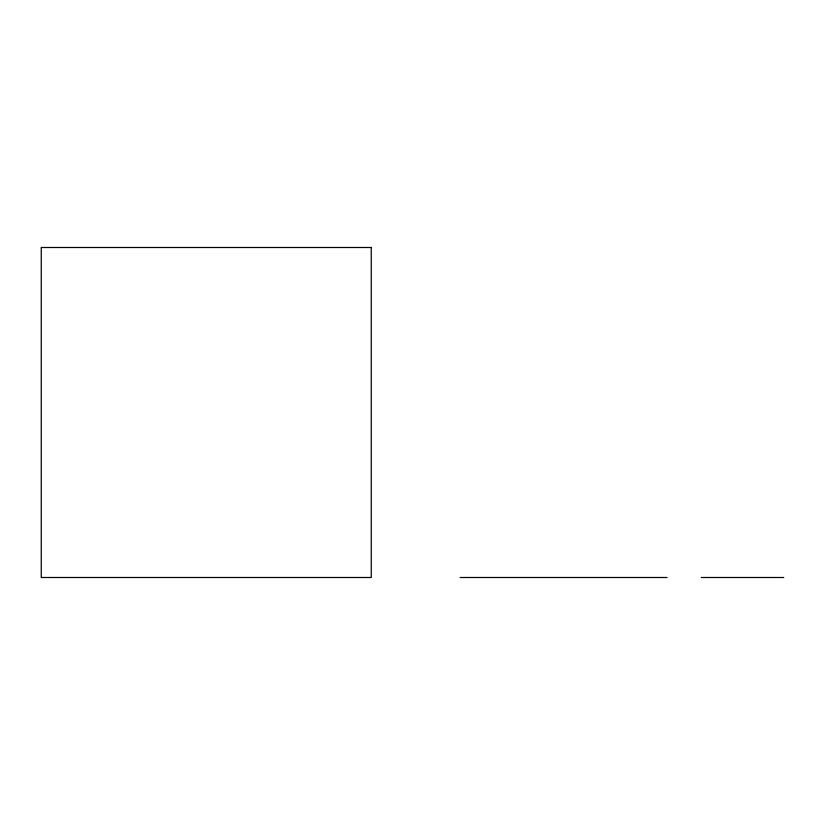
<?xml version="1.0" encoding="UTF-8"?>
<svg xmlns="http://www.w3.org/2000/svg" width="825" height="825" viewBox="0 0 825 825"><rect width="100%" height="100%" fill="white"/><g stroke="black" fill="none" stroke-linecap="round" stroke-linejoin="round"><path stroke-width="1.24" d="M460.092 577.5L667.074 577.5M701.25 577.5L783.75 577.5M371.25 247.5L41.25 247.5L41.25 577.5L371.25 577.5L371.25 247.5"/></g></svg>
